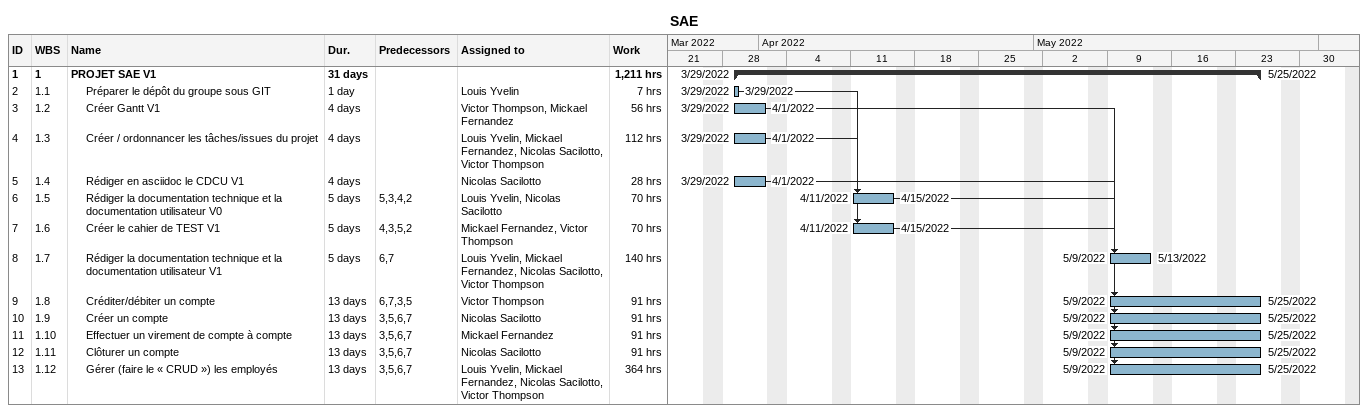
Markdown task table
SAE

| ID | WBS | Task | Duration | Start | Finish | Predecessors | Resources | Work (h) |
|---|---|---|---|---|---|---|---|---|
| 1 | 1 | **PROJET SAE V1** | 31d | 2022-03-29 | 2022-05-25 |  |  | 1211 |
| 2 | 1.1 | Préparer le dépôt du groupe sous GIT | 1d | 2022-03-29 | 2022-03-29 |  | Louis Yvelin | 7 |
| 3 | 1.2 | Créer Gantt V1 | 4d | 2022-03-29 | 2022-04-01 |  | Victor Thompson, Mickael Fernandez | 56 |
| 4 | 1.3 | Créer / ordonnancer les tâches/issues du projet | 4d | 2022-03-29 | 2022-04-01 |  | Louis Yvelin, Mickael Fernandez, Nicolas Sacilotto, Victor Thompson | 112 |
| 5 | 1.4 | Rédiger en asciidoc le CDCU V1 | 4d | 2022-03-29 | 2022-04-01 |  | Nicolas Sacilotto | 28 |
| 6 | 1.5 | Rédiger la documentation technique et la documentation utilisateur V0 | 5d | 2022-04-11 | 2022-04-15 | 5, 3, 4, 2 | Louis Yvelin, Nicolas Sacilotto | 70 |
| 7 | 1.6 | Créer le cahier de TEST V1 | 5d | 2022-04-11 | 2022-04-15 | 4, 3, 5, 2 | Mickael Fernandez, Victor Thompson | 70 |
| 8 | 1.7 | Rédiger la documentation technique et la documentation utilisateur V1 | 5d | 2022-05-09 | 2022-05-13 | 6, 7 | Louis Yvelin, Mickael Fernandez, Nicolas Sacilotto, Victor Thompson | 140 |
| 9 | 1.8 | Créditer/débiter un compte | 13d | 2022-05-09 | 2022-05-25 | 6, 7, 3, 5 | Victor Thompson | 91 |
| 10 | 1.9 | Créer un compte | 13d | 2022-05-09 | 2022-05-25 | 3, 5, 6, 7 | Nicolas Sacilotto | 91 |
| 11 | 1.10 | Effectuer un virement de compte à compte | 13d | 2022-05-09 | 2022-05-25 | 3, 5, 6, 7 | Mickael Fernandez | 91 |
| 12 | 1.11 | Clôturer un compte | 13d | 2022-05-09 | 2022-05-25 | 3, 5, 6, 7 | Nicolas Sacilotto | 91 |
| 13 | 1.12 | Gérer (faire le « CRUD ») les employés | 13d | 2022-05-09 | 2022-05-25 | 3, 5, 6, 7 | Louis Yvelin, Mickael Fernandez, Nicolas Sacilotto, Victor Thompson | 364 |
